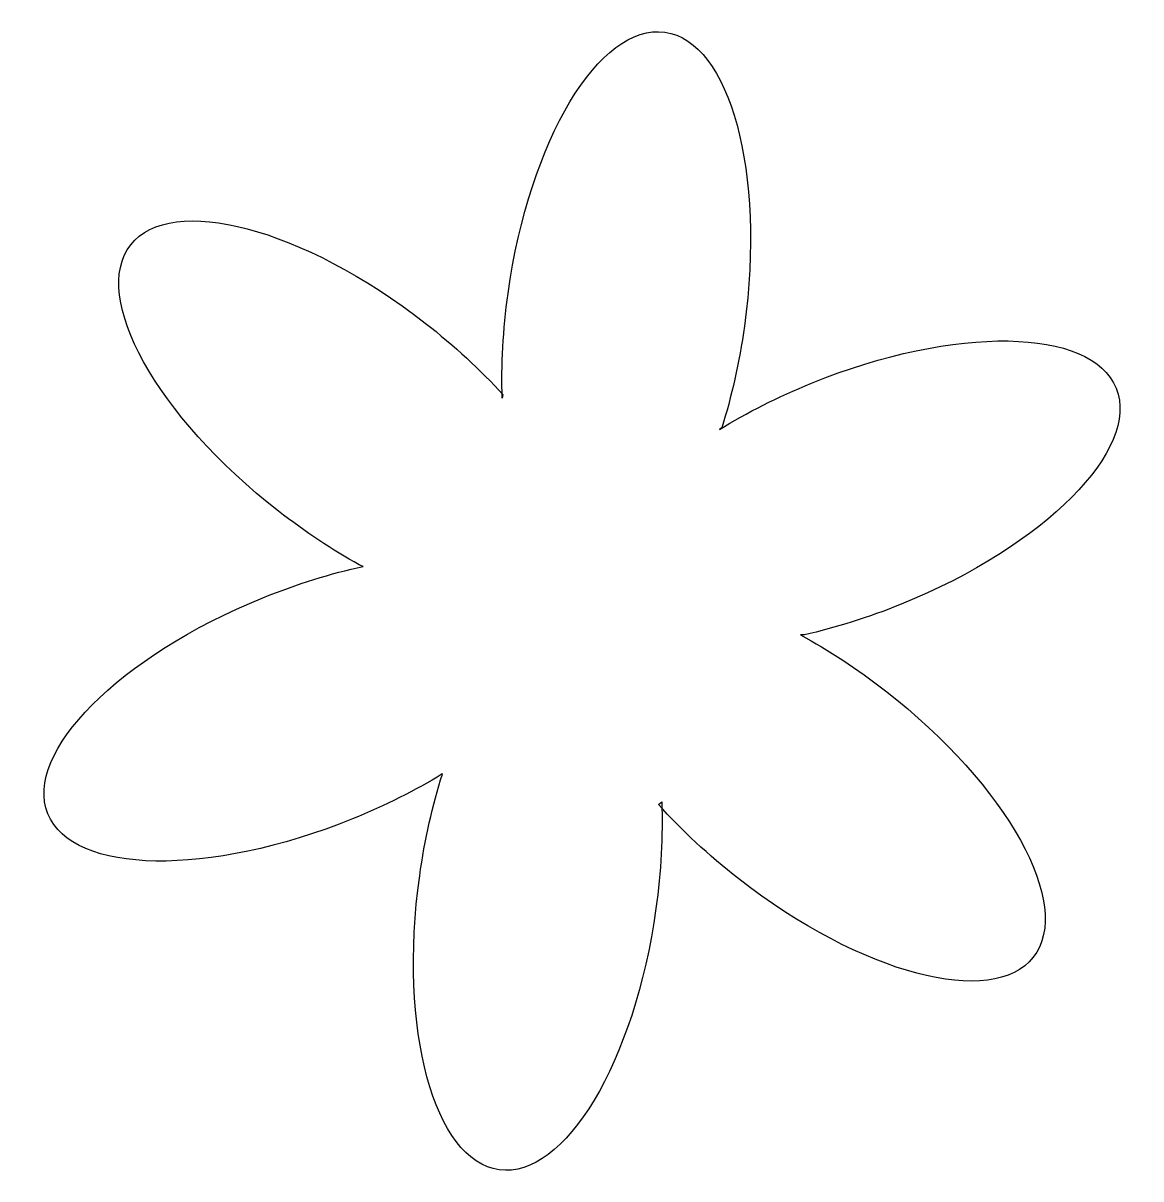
# Model space of a CAD drawing. Header units: centimetres. Extents: x -10.3 to 10.3, y -10.7 to 10.7.
import ezdxf

# ---------------------------------------------------------------- set-up
doc = ezdxf.new("R2010")
doc.units = ezdxf.units.CM
doc.header["$MEASUREMENT"] = 0
doc.layers.add('Camada 1', color=7, linetype='Continuous')

msp = doc.modelspace()

# ---------------------------------------------------------------- linework, layer by layer
at = {"layer": 'Camada 1'}
msp.add_open_spline([(4.10121, -0.62369), (4.67448, -0.49439), (5.27702, -0.30603), (5.88739, -0.0582), (5.88739, -0.0582), (8.53301, 1.01548), (10.3071, 2.79864), (9.85024, 3.92447), (9.85024, 3.92447), (9.3933, 5.0503), (6.87788, 5.09253), (4.23226, 4.01845), (4.23226, 4.01845), (3.61242, 3.76673), (3.03999, 3.47579), (2.53271, 3.16371), (2.53271, 3.16371), (2.53271, 3.16371), (2.57626, 3.19345), (2.57626, 3.19345), (2.57626, 3.19345), (2.75771, 3.76627), (2.90122, 4.39902), (2.99433, 5.06972), (2.99433, 5.06972), (3.38745, 7.89788), (2.73014, 10.32583), (1.52674, 10.49286), (1.52674, 10.49286), (0.32334, 10.6601), (-0.97082, 8.50325), (-1.36349, 5.67488), (-1.36349, 5.67488), (-1.45744, 4.99858), (-1.49128, 4.34516), (-1.4721, 3.74001), (-1.4721, 3.74001), (-1.4721, 3.74001), (-1.45853, 3.80724), (-1.45853, 3.80724), (-1.45853, 3.80724), (-1.86821, 4.25767), (-2.35073, 4.7055), (-2.89321, 5.12791), (-2.89321, 5.12791), (-5.14595, 6.8826), (-7.57713, 7.5272), (-8.3237, 6.56841), (-8.3237, 6.56841), (-9.07022, 5.6098), (-7.84933, 3.41071), (-5.59616, 1.65645), (-5.59616, 1.65645), (-5.10242, 1.27198), (-4.60006, 0.94051), (-4.10867, 0.66768), (-4.10867, 0.66768), (-4.10867, 0.66768), (-4.03432, 0.63879), (-4.03432, 0.63879), (-4.03432, 0.63879), (-4.62678, 0.50906), (-5.25326, 0.31552), (-5.88728, 0.05819), (-5.88728, 0.05819), (-8.53338, -1.01551), (-10.30725, -2.79867), (-9.85019, -3.92445), (-9.85019, -3.92445), (-9.39328, -5.05031), (-6.87826, -5.09256), (-4.23242, -4.01846), (-4.23242, -4.01846), (-3.63004, -3.77406), (-3.07272, -3.49257), (-2.57663, -3.19087), (-2.57663, -3.19087), (-2.57663, -3.19087), (-2.57578, -3.19259), (-2.57578, -3.19259), (-2.57578, -3.19259), (-2.75702, -3.76586), (-2.90077, -4.39904), (-2.99385, -5.0697), (-2.99385, -5.0697), (-3.38718, -7.89807), (-2.72985, -10.32557), (-1.52621, -10.49286), (-1.52621, -10.49286), (-0.32281, -10.66008), (0.97117, -8.50325), (1.36423, -5.67485), (1.36423, -5.67485), (1.4599, -4.98564), (1.49308, -4.32053), (1.4711, -3.70593), (1.4711, -3.70593), (1.4711, -3.70593), (1.4121, -3.75506), (1.4121, -3.75506), (1.4121, -3.75506), (1.83189, -4.22271), (2.33018, -4.68909), (2.8935, -5.12743), (2.8935, -5.12743), (5.14606, -6.88257), (7.577, -7.52696), (8.32354, -6.56835), (8.32354, -6.56835), (9.07006, -5.60976), (7.84941, -3.41026), (5.596, -1.65639), (5.596, -1.65639), (5.07617, -1.25123), (4.54603, -0.90513), (4.02967, -0.62454), (4.02967, -0.62454), (4.02967, -0.62454), (4.10121, -0.62369), (4.10121, -0.62369)], degree=3, knots=[0, 0, 0, 0, 0.03225806, 0.03225806, 0.03225806, 0.03225806, 0.06451613, 0.06451613, 0.06451613, 0.06451613, 0.09677419, 0.09677419, 0.09677419, 0.09677419, 0.12903226, 0.12903226, 0.12903226, 0.12903226, 0.16129032, 0.16129032, 0.16129032, 0.16129032, 0.19354839, 0.19354839, 0.19354839, 0.19354839, 0.22580645, 0.22580645, 0.22580645, 0.22580645, 0.25806452, 0.25806452, 0.25806452, 0.25806452, 0.29032258, 0.29032258, 0.29032258, 0.29032258, 0.32258065, 0.32258065, 0.32258065, 0.32258065, 0.35483871, 0.35483871, 0.35483871, 0.35483871, 0.38709677, 0.38709677, 0.38709677, 0.38709677, 0.41935484, 0.41935484, 0.41935484, 0.41935484, 0.4516129, 0.4516129, 0.4516129, 0.4516129, 0.48387097, 0.48387097, 0.48387097, 0.48387097, 0.51612903, 0.51612903, 0.51612903, 0.51612903, 0.5483871, 0.5483871, 0.5483871, 0.5483871, 0.58064516, 0.58064516, 0.58064516, 0.58064516, 0.61290323, 0.61290323, 0.61290323, 0.61290323, 0.64516129, 0.64516129, 0.64516129, 0.64516129, 0.67741935, 0.67741935, 0.67741935, 0.67741935, 0.70967742, 0.70967742, 0.70967742, 0.70967742, 0.74193548, 0.74193548, 0.74193548, 0.74193548, 0.77419355, 0.77419355, 0.77419355, 0.77419355, 0.80645161, 0.80645161, 0.80645161, 0.80645161, 0.83870968, 0.83870968, 0.83870968, 0.83870968, 0.87096774, 0.87096774, 0.87096774, 0.87096774, 0.90322581, 0.90322581, 0.90322581, 0.90322581, 0.93548387, 0.93548387, 0.93548387, 0.93548387, 1, 1, 1, 1], dxfattribs=at)

doc.saveas('drawing.dxf')
